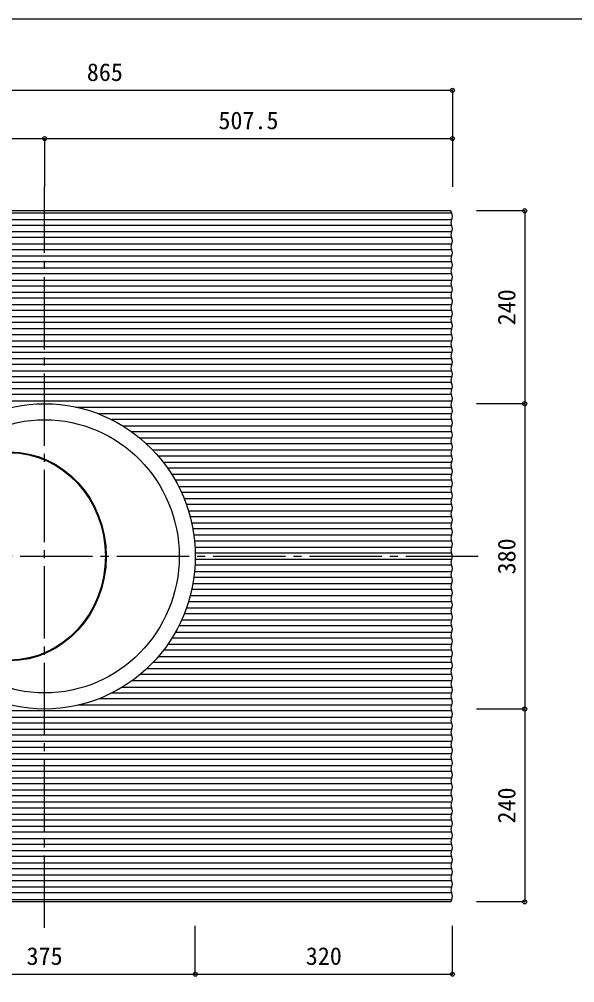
# Model space of a CAD drawing. Units: millimetres at full size, sheet at 1:10. Extents: x -1447 to 1393, y -1005 to 983.
# Drawn here: x -718 to -27, y -216 to 983 of the extents above; entities that cross this region are included whole.
import ezdxf
from ezdxf.enums import TextEntityAlignment as Align

# ---------------------------------------------------------------- set-up
doc = ezdxf.new("R2010")
doc.units = ezdxf.units.MM
doc.header["$LTSCALE"] = 10
doc.header["$PDMODE"] = 32
doc.header["$PDSIZE"] = 5
doc.linetypes.add('CHAIN2', pattern=[12, 9, -1, 1, -1])
for name, color, linetype in [('0-0_Defpoints', 7, 'Continuous'), ('1-0', 7, 'Continuous'), ('1-1', 7, 'CHAIN2'), ('1-8', 7, 'Continuous')]:
    doc.layers.add(name, color=color, linetype=linetype)
doc.styles.add('ＭＳ ゴシック', font='')
doc.styles.get('ＭＳ ゴシック').set_extended_font_data('MS Gothic')

msp = doc.modelspace()

# ---------------------------------------------------------------- linework, layer by layer
at = {"layer": '0-0_Defpoints'}
msp.add_lwpolyline([(-1446.63, -1004.65), (1393.37, -1004.65), (1393.37, 983.35), (-1446.63, 983.35)], close=True, dxfattribs=at)
at = {"layer": '1-0'}
for p, q in [((-180.92, 744.94), (-1044.08, 744.94)), ((-1043.32, 742.44), (-180.13, 742.44)), ((-179.81, 733.88), (-1042.78, 733.88)), ((-179.81, 726.77), (-1042.78, 726.77)), ((-179.81, 718.78), (-1042.78, 718.78)), ((-179.81, 711.67), (-1042.78, 711.67)), ((-179.81, 703.67), (-1042.78, 703.67)), ((-179.81, 696.56), (-1042.78, 696.56)), ((-179.81, 688.57), (-1042.78, 688.57)), ((-179.81, 681.46), (-1042.78, 681.46)), ((-179.81, 673.46), (-1042.78, 673.46)), ((-179.81, 666.35), (-1042.78, 666.35)), ((-179.81, 658.36), (-1042.78, 658.36)), ((-179.81, 651.25), (-1042.78, 651.25)), ((-179.81, 643.25), (-1042.78, 643.25)), ((-179.81, 636.14), (-1042.78, 636.14)), ((-179.81, 628.15), (-1042.78, 628.15)), ((-179.81, 621.04), (-1042.78, 621.04)), ((-179.81, 613.04), (-1042.78, 613.04)), ((-179.81, 605.93), (-1042.78, 605.93)), ((-179.81, 597.94), (-1042.78, 597.94)), ((-179.81, 590.83), (-1042.78, 590.83)), ((-179.81, 582.83), (-1042.78, 582.83)), ((-179.81, 575.72), (-1042.78, 575.72)), ((-179.81, 568.61), (-1042.78, 568.61)), ((-179.81, 560.62), (-1042.78, 560.62)), ((-179.81, 553.51), (-1042.78, 553.51)), ((-179.81, 545.51), (-1042.78, 545.51)), ((-179.81, 538.4), (-1042.78, 538.4)), ((-179.77, 531.3), (-1042.74, 531.3)), ((-179.77, 523.3), (-1042.74, 523.3)), ((-179.77, 516.19), (-1042.74, 516.19)), ((-179.77, 508.19), (-1042.74, 508.19)), ((-179.81, 500.2), (-647.44, 500.2)), ((-179.81, 492.2), (-618.85, 492.2)), ((-179.81, 485.09), (-602.91, 485.09)), ((-179.81, 477.1), (-588.63, 477.1)), ((-179.81, 469.99), (-577.97, 469.99)), ((-179.81, 461.99), (-567.61, 461.99)), ((-179.81, 454.88), (-559.52, 454.88)), ((-179.81, 446.89), (-551.43, 446.89)), ((-179.81, 439.78), (-545, 439.78)), ((-179.81, 431.78), (-538.49, 431.78)), ((-179.81, 424.67), (-533.28, 424.67)), ((-179.81, 416.68), (-527.99, 416.68)), ((-179.81, 409.57), (-523.75, 409.57)), ((-179.81, 401.57), (-519.47, 401.57)), ((-179.81, 394.46), (-516.06, 394.46)), ((-179.81, 386.47), (-512.64, 386.47)), ((-179.81, 379.36), (-509.95, 379.36)), ((-179.81, 371.36), (-507.3, 371.36)), ((-179.81, 364.25), (-505.27, 364.25)), ((-179.81, 356.26), (-503.33, 356.26)), ((-179.81, 349.15), (-501.91, 349.15)), ((-179.81, 341.15), (-500.64, 341.15)), ((-179.81, 334.04), (-499.79, 334.04)), ((-179.81, 326.05), (-499.16, 326.05)), ((-179.81, 318.94), (-498.89, 318.94)), ((-179.81, 303.83), (-499.16, 303.83)), ((-179.81, 310.94), (-498.89, 310.94)), ((-179.81, 288.73), (-500.64, 288.73)), ((-179.81, 295.84), (-499.79, 295.84)), ((-179.81, 280.73), (-501.91, 280.73)), ((-179.81, 265.63), (-505.27, 265.63)), ((-179.81, 273.62), (-503.33, 273.62)), ((-179.81, 258.52), (-507.3, 258.52)), ((-179.81, 243.41), (-512.64, 243.41)), ((-179.81, 250.52), (-509.95, 250.52)), ((-179.81, 228.31), (-519.47, 228.31)), ((-179.81, 235.42), (-516.06, 235.42)), ((-179.81, 220.31), (-523.75, 220.31)), ((-179.81, 205.21), (-533.28, 205.21)), ((-179.81, 213.2), (-527.99, 213.2)), ((-179.81, 198.1), (-538.49, 198.1)), ((-179.81, 182.99), (-551.43, 182.99)), ((-179.81, 190.1), (-545, 190.1)), ((-179.81, 167.89), (-567.61, 167.89)), ((-179.81, 175), (-559.52, 175)), ((-179.81, 159.89), (-577.97, 159.89)), ((-179.81, 144.79), (-602.91, 144.79)), ((-179.81, 151.89), (-590.08, 151.89)), ((-179.81, 137.68), (-618.85, 137.68)), ((-179.81, 122.57), (-1042.78, 122.57)), ((-179.81, 129.68), (-644.72, 129.68)), ((-179.81, 114.58), (-1042.78, 114.58)), ((-179.81, 107.47), (-1042.78, 107.47)), ((-179.81, 99.47), (-1042.78, 99.47)), ((-179.81, 92.36), (-1042.78, 92.36)), ((-179.81, 84.37), (-1042.78, 84.37)), ((-179.81, 77.26), (-1042.78, 77.26)), ((-179.81, 69.26), (-1042.78, 69.26)), ((-179.81, 62.15), (-1042.78, 62.15)), ((-179.81, 54.16), (-1042.78, 54.16)), ((-179.81, 47.05), (-1042.78, 47.05)), ((-179.81, 39.05), (-1042.78, 39.05)), ((-179.81, 31.94), (-1042.78, 31.94)), ((-179.81, 23.95), (-1042.78, 23.95)), ((-179.81, 16.84), (-1042.78, 16.84)), ((-179.81, 8.84), (-1042.78, 8.84)), ((-179.81, 1.73), (-1042.78, 1.73)), ((-179.81, -6.26), (-1042.78, -6.26)), ((-179.81, -13.37), (-1042.78, -13.37)), ((-179.81, -21.37), (-1042.78, -21.37)), ((-179.81, -28.48), (-1042.78, -28.48)), ((-179.81, -36.47), (-1042.78, -36.47)), ((-179.81, -43.58), (-1042.78, -43.58)), ((-179.81, -51.58), (-1042.78, -51.58)), ((-179.81, -58.69), (-1042.78, -58.69)), ((-179.81, -66.68), (-1042.78, -66.68)), ((-179.81, -73.79), (-1042.78, -73.79)), ((-179.81, -81.79), (-1042.78, -81.79)), ((-179.81, -88.9), (-1042.78, -88.9)), ((-179.81, -96.89), (-1042.78, -96.89)), ((-179.81, -104), (-1042.78, -104)), ((-180.86, -115.06), (-1044.24, -115.06)), ((-180.07, -112.56), (-1043.49, -112.56))]:
    msp.add_line(p, q, dxfattribs=at)
for centre, radius, start, end in [((-173.22, 745.99), 7.77, 187.80128, 207.23625), ((-172.91, 730.33), 7.77, 152.76375, 207.23625), ((-187.58, 737.88), 8.74, 332.76266, 31.46399), ((-187.58, 722.77), 8.74, 332.76256, 27.23744), ((-172.91, 715.22), 7.77, 152.7637, 207.2363), ((-187.58, 707.67), 8.74, 332.76266, 27.23734), ((-172.91, 700.12), 7.77, 152.76375, 207.23625), ((-187.58, 692.56), 8.74, 332.76256, 27.23744), ((-172.91, 685.01), 7.77, 152.76358, 207.23642), ((-172.91, 669.91), 7.77, 152.76375, 207.23625), ((-187.58, 677.46), 8.74, 332.76266, 27.23734), ((-187.58, 662.35), 8.74, 332.76256, 27.23744), ((-172.91, 654.8), 7.77, 152.76375, 207.23625), ((-187.58, 647.25), 8.74, 332.76266, 27.23734), ((-172.91, 639.7), 7.77, 152.76358, 207.23642), ((-187.58, 632.14), 8.74, 332.76256, 27.23744), ((-172.91, 624.59), 7.77, 152.76375, 207.23625), ((-172.91, 609.49), 7.77, 152.7637, 207.2363), ((-187.58, 617.04), 8.74, 332.76266, 27.23734), ((-187.58, 601.93), 8.74, 332.76256, 27.23744), ((-172.91, 594.38), 7.77, 152.76375, 207.23625), ((-187.58, 586.83), 8.74, 332.76266, 27.23734), ((-172.91, 579.28), 7.77, 152.7637, 207.2363), ((-187.58, 571.72), 8.74, 332.76266, 27.23734), ((-172.91, 564.17), 7.77, 152.76375, 207.23625), ((-172.91, 549.07), 7.77, 152.76373, 207.23627), ((-187.58, 556.62), 8.74, 332.76261, 27.23739), ((-187.58, 541.51), 8.74, 332.76261, 27.23739), ((-172.91, 533.96), 7.77, 152.76373, 207.23627), ((-187.58, 526.41), 8.74, 332.76261, 27.23739), ((-172.91, 518.86), 7.77, 152.76373, 207.23627), ((-172.91, 503.75), 7.77, 152.76373, 207.23627), ((-187.58, 511.3), 8.74, 332.76261, 27.23739), ((-172.91, 488.65), 7.77, 152.76373, 207.23627), ((-187.58, 496.2), 8.74, 332.76261, 27.23739), ((-187.58, 481.09), 8.74, 332.76261, 27.23739), ((-172.91, 473.54), 7.77, 152.76373, 207.23627), ((-187.58, 465.99), 8.74, 332.76261, 27.23739), ((-172.91, 458.44), 7.77, 152.76373, 207.23627), ((-172.91, 443.33), 7.77, 152.76373, 207.23627), ((-187.58, 450.88), 8.74, 332.76261, 27.23739), ((-172.91, 428.23), 7.77, 152.7637, 207.2363), ((-187.58, 435.78), 8.74, 332.76265, 27.23735), ((-187.58, 420.67), 8.74, 332.76261, 27.23739), ((-172.91, 413.12), 7.77, 152.76373, 207.23627), ((-187.58, 405.57), 8.74, 332.76261, 27.23739), ((-172.91, 398.02), 7.77, 152.76373, 207.23627), ((-172.91, 382.91), 7.77, 152.7637, 207.2363), ((-187.58, 390.46), 8.74, 332.76261, 27.23739), ((-187.58, 375.36), 8.74, 332.76262, 27.23738), ((-172.91, 367.81), 7.77, 152.76371, 207.23629), ((-187.58, 360.25), 8.74, 332.76261, 27.23739), ((-172.91, 352.7), 7.77, 152.76371, 207.23629), ((-187.58, 345.15), 8.74, 332.76262, 27.23738), ((-172.91, 337.6), 7.77, 152.76371, 207.23629), ((-172.91, 322.49), 7.77, 152.76371, 207.23629), ((-187.58, 330.04), 8.74, 332.76261, 27.23739), ((-187.58, 314.94), 8.74, 332.76262, 27.23738), ((-172.91, 307.39), 7.77, 152.76371, 207.23629), ((-187.58, 299.83), 8.74, 332.76261, 27.23739), ((-172.91, 292.28), 7.77, 152.76371, 207.23629), ((-187.58, 284.73), 8.74, 332.76262, 27.23738), ((-172.91, 277.18), 7.77, 152.76371, 207.23629), ((-172.91, 262.07), 7.77, 152.76371, 207.23629), ((-187.58, 269.62), 8.74, 332.76261, 27.23739), ((-187.58, 254.52), 8.74, 332.76262, 27.23738), ((-172.91, 246.97), 7.77, 152.7637, 207.2363), ((-187.58, 239.41), 8.74, 332.76261, 27.23739), ((-172.91, 231.86), 7.77, 152.76373, 207.23627), ((-187.58, 224.31), 8.74, 332.76261, 27.23739), ((-172.91, 216.76), 7.77, 152.76373, 207.23627), ((-172.91, 201.65), 7.77, 152.7637, 207.2363), ((-187.58, 209.2), 8.74, 332.76261, 27.23739), ((-187.58, 194.1), 8.74, 332.76265, 27.23735), ((-172.91, 186.55), 7.77, 152.76373, 207.23627), ((-187.58, 178.99), 8.74, 332.76261, 27.23739), ((-172.91, 171.44), 7.77, 152.76373, 207.23627), ((-187.58, 163.89), 8.74, 332.76261, 27.23739), ((-172.91, 156.34), 7.77, 152.76373, 207.23627), ((-172.91, 141.23), 7.77, 152.76373, 207.23627), ((-187.58, 148.78), 8.74, 332.76261, 27.23739), ((-187.58, 133.68), 8.74, 332.76261, 27.23739), ((-172.91, 126.13), 7.77, 152.76373, 207.23627), ((-187.58, 118.57), 8.74, 332.76261, 27.23739), ((-172.91, 111.02), 7.77, 152.76373, 207.23627), ((-172.91, 95.92), 7.77, 152.76373, 207.23627), ((-187.58, 103.47), 8.74, 332.76261, 27.23739), ((-172.91, 80.81), 7.77, 152.76373, 207.23627), ((-187.58, 88.36), 8.74, 332.76261, 27.23739), ((-187.58, 73.26), 8.74, 332.76261, 27.23739), ((-172.91, 65.71), 7.77, 152.76375, 207.23625), ((-187.58, 58.15), 8.74, 332.76266, 27.23734), ((-172.91, 50.6), 7.77, 152.7637, 207.2363), ((-172.91, 35.5), 7.77, 152.76375, 207.23625), ((-187.58, 43.05), 8.74, 332.76266, 27.23734), ((-187.58, 27.94), 8.74, 332.76256, 27.23744), ((-172.91, 20.39), 7.77, 152.7637, 207.2363), ((-187.58, 12.84), 8.74, 332.76266, 27.23734), ((-172.91, 5.29), 7.77, 152.76375, 207.23625), ((-187.58, -2.27), 8.74, 332.76256, 27.23744), ((-172.91, -9.82), 7.77, 152.76358, 207.23642), ((-172.91, -24.92), 7.77, 152.76375, 207.23625), ((-187.58, -17.37), 8.74, 332.76266, 27.23734), ((-187.58, -32.48), 8.74, 332.76256, 27.23744), ((-172.91, -40.03), 7.77, 152.76375, 207.23625), ((-187.58, -47.58), 8.74, 332.76266, 27.23734), ((-172.91, -55.13), 7.77, 152.76358, 207.23642), ((-187.58, -62.69), 8.74, 332.76256, 27.23744), ((-172.91, -70.24), 7.77, 152.76375, 207.23625), ((-172.91, -85.34), 7.77, 152.7637, 207.2363), ((-187.58, -77.79), 8.74, 332.76266, 27.23734), ((-187.58, -92.9), 8.74, 332.76256, 27.23744), ((-172.91, -100.45), 7.77, 152.76375, 207.23625), ((-187.58, -108), 8.74, 332.76266, 27.23734), ((-173.17, -116.12), 7.77, 152.76375, 172.19875), ((-172.91, -115.55), 7.77, 152.7637, 157.33493)]:
    msp.add_arc(centre, radius, start, end, dxfattribs=at)
for centre, major_axis, ratio in [((-686.34, 314.94), (0, 190), 0.986842), ((-686.34, 314.94), (0, 170), 0.985294), ((-729.85, 314.94), (0, 130), 0.92374), ((-729.85, 314.94), (0, 129), 0.923149)]:
    msp.add_ellipse(centre, major_axis=major_axis, ratio=ratio, dxfattribs=at)
at = {"layer": '1-1'}
for p, q in [((-686.34, -147.44), (-686.34, 774.94)), ((-146.66, 314.94), (-1073.84, 314.94))]:
    msp.add_line(p, q, dxfattribs=at)
at = {"layer": '1-8'}
for p, q in [((-1043.84, 894.94), (-178.84, 894.94)), ((-178.84, 894.94), (-178.84, 834.94)), ((-1043.84, 834.94), (-686.34, 834.94)), ((-686.34, 834.94), (-686.34, 774.94)), ((-686.34, 834.94), (-178.84, 834.94)), ((-178.84, 834.94), (-178.84, 774.94)), ((-88.84, 744.94), (-148.84, 744.94)), ((-88.84, 744.94), (-88.84, 504.94)), ((-88.84, 504.94), (-148.84, 504.94)), ((-88.84, 504.94), (-88.84, 124.94)), ((-88.84, 124.94), (-148.84, 124.94)), ((-88.84, 124.94), (-88.84, -115.06)), ((-88.84, -115.06), (-148.84, -115.06)), ((-498.84, -205.06), (-498.84, -145.06)), ((-178.84, -205.06), (-178.84, -145.06)), ((-873.84, -205.06), (-498.84, -205.06)), ((-498.84, -205.06), (-178.84, -205.06))]:
    msp.add_line(p, q, dxfattribs=at)
for p in [(-178.84, 894.94), (-686.34, 834.94), (-178.84, 834.94), (-88.84, 744.94), (-88.84, 504.94), (-88.84, 124.94), (-88.84, -115.06), (-498.84, -205.06), (-178.84, -205.06)]:
    msp.add_point(p, dxfattribs=at)

# ---------------------------------------------------------------- texts
at = {"layer": '1-8', "style": 'ＭＳ ゴシック'}
for s, p in [('865', (-633.84, 899.94)), ('507.5', (-470.09, 839.94)), ('375', (-708.84, -200.06)), ('320', (-361.34, -200.06))]:
    msp.add_text(s, height=21.99, dxfattribs=at).set_placement(p, align=Align.BOTTOM_LEFT)
for s, p in [('240', (-93.84, 602.44)), ('380', (-93.84, 292.44)), ('240', (-93.84, -17.56))]:
    msp.add_text(s, height=21.99, rotation=90, dxfattribs=at).set_placement(p, align=Align.BOTTOM_LEFT)

doc.saveas('drawing.dxf')
